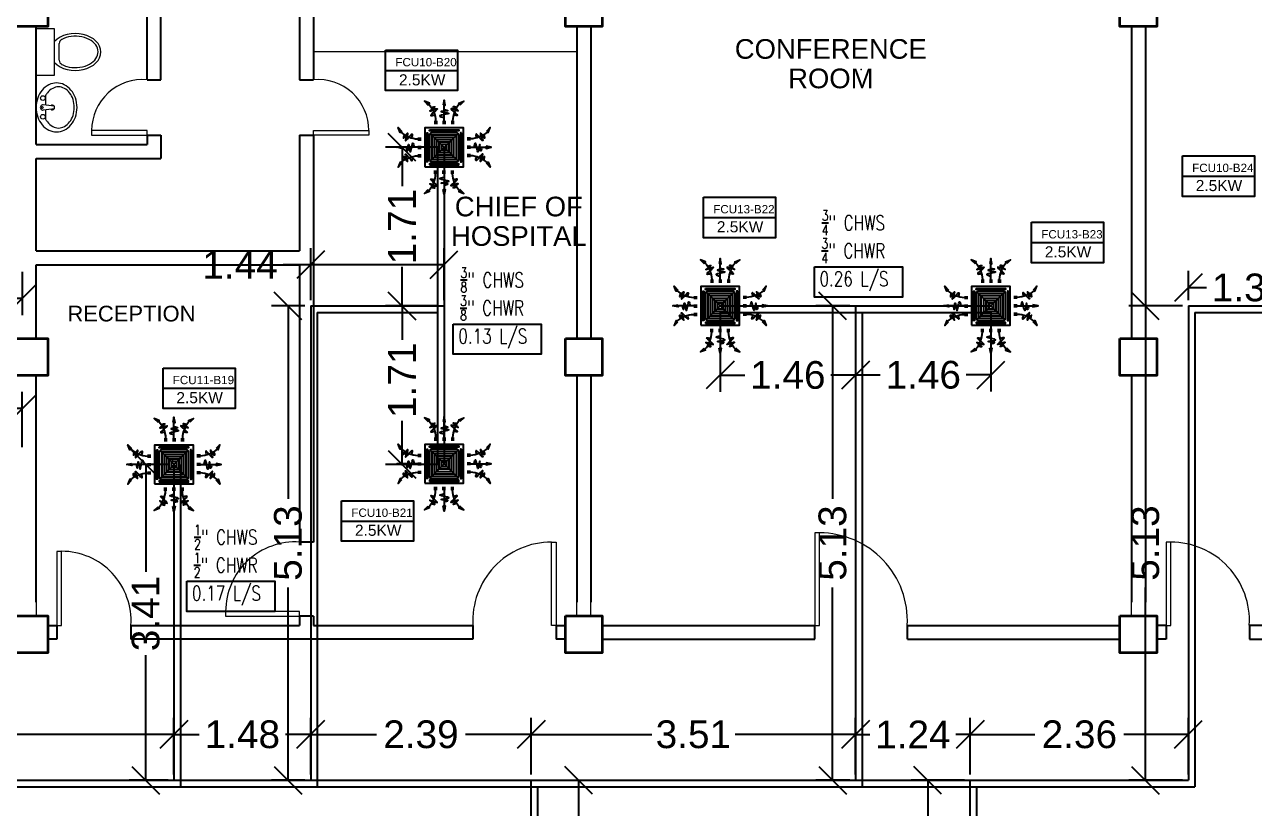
# Model space of a CAD drawing. Header units: millimetres. Extents: x 5 to 598, y 3 to 339.
# Drawn here: x 259.94 to 273.25, y 209.88 to 218.36 of the extents above; entities that cross this region are included whole.
import ezdxf

# ---------------------------------------------------------------- set-up
doc = ezdxf.new("R2010")
doc.units = ezdxf.units.MM
doc.header["$MEASUREMENT"] = 0
for name, color, linetype in [('AIR', 7, 'Continuous'), ('fcu line', 7, 'Continuous'), ('fcu return', 7, 'Continuous'), ('label', 7, 'Continuous'), ('Legends', 7, 'Continuous'), ('pipe label', 7, 'Continuous')]:
    doc.layers.add(name, color=color, linetype=linetype)
doc.styles.add('Arch-Dim', font='simplex.shx', dxfattribs={"width": 0.75})
doc.styles.get("Standard").update_dxf_attribs({"font": 'arial.ttf'})
doc.styles.add('SWISSLT175', font='swissl.ttf', dxfattribs={"height": 0.175})
doc.dimstyles.new('Copy of dimension', dxfattribs={"dimtxt": 0.3, "dimasz": 0.3, "dimexe": 0.18, "dimexo": 0.0625, "dimgap": 0.09, "dimtad": 0, "dimzin": 0, "dimdsep": 46, "dimtxsty": 'Standard', "dimblk": 'OBLIQUE', "dimcen": 0.09, "dimclrd": 256, "dimclre": 256, "dimclrt": 256, "dimadec": 0, "dimazin": 0, "dimtfac": 1, "dimtofl": 0, "dimtmove": 0, "dimatfit": 3, "dimldrblk": 'OBLIQUE', "dimfxl": 1, "dimtolj": 1, "dimtzin": 0, "dimarcsym": 0})

# ---------------------------------------------------------------- blocks, each defined once
blk = doc.blocks.new('FCU-13000P (CASSETTE SPLIT)')
at = {"layer": 'AIR', "ltscale": 3}
for p, q in [((0, 0.523), (0, 1)), ((-0.193, 0.558), (-0.193, 0.487)), ((-0.162, 0.558), (-0.162, 0.487)), ((-0.016, 0.558), (-0.016, 0.487)), ((0.016, 0.558), (0.016, 0.487)), ((0.162, 0.558), (0.162, 0.487)), ((0.193, 0.558), (0.193, 0.487)), ((-0.523, 0), (-1, 0)), ((-0.558, 0.193), (-0.487, 0.193)), ((-0.558, 0.162), (-0.487, 0.162)), ((-0.558, 0.016), (-0.487, 0.016)), ((0.558, 0.193), (0.487, 0.193)), ((0.558, 0.162), (0.487, 0.162)), ((0.558, 0.016), (0.487, 0.016)), ((0.523, 0), (1, 0)), ((-0.558, -0.016), (-0.487, -0.016)), ((-0.558, -0.162), (-0.487, -0.162)), ((-0.558, -0.193), (-0.487, -0.193)), ((0.558, -0.016), (0.487, -0.016)), ((0.558, -0.162), (0.487, -0.162)), ((0.558, -0.193), (0.487, -0.193)), ((-0.193, -0.558), (-0.193, -0.487)), ((-0.162, -0.558), (-0.162, -0.487)), ((-0.016, -0.558), (-0.016, -0.487)), ((0.016, -0.558), (0.016, -0.487)), ((0.162, -0.558), (0.162, -0.487)), ((0.193, -0.558), (0.193, -0.487)), ((0, -0.523), (0, -1))]:
    blk.add_line(p, q, dxfattribs=at)
at = {"layer": 'AIR'}
for p, q in [((0.295, -0.295), (-0.295, 0.295)), ((0.295, 0.295), (-0.295, -0.295))]:
    blk.add_line(p, q, dxfattribs=at)
at = {"layer": 'AIR', "ltscale": 3}
for points in [[(-0.335, 0.895), (-0.311, 0.932), (-0.416, 0.973)], [(-0.022, 0.89), (0.022, 0.89), (0, 1)], [(0.335, 0.895), (0.311, 0.932), (0.416, 0.973)], [(-0.895, 0.335), (-0.932, 0.311), (-0.973, 0.416)], [(0.895, 0.335), (0.932, 0.311), (0.973, 0.416)], [(-0.89, 0.022), (-0.89, -0.022), (-1, 0)], [(0.89, 0.022), (0.89, -0.022), (1, 0)], [(-0.895, -0.335), (-0.932, -0.311), (-0.973, -0.416)], [(0.895, -0.335), (0.932, -0.311), (0.973, -0.416)], [(-0.335, -0.895), (-0.311, -0.932), (-0.416, -0.973)], [(-0.022, -0.89), (0.022, -0.89), (0, -1)], [(0.335, -0.895), (0.311, -0.932), (0.416, -0.973)]]:
    blk.add_lwpolyline(points, close=True, dxfattribs=at)
at = {"layer": 'AIR'}
for points in [[(-0.323, 0.914, -0.171809), (-0.178, 0.558), (-0.178, 0.522)], [(0.323, 0.914, 0.171809), (0.178, 0.558), (0.178, 0.522)], [(-0.914, 0.323, 0.171809), (-0.558, 0.178), (-0.522, 0.178)], [(0.914, 0.323, -0.171809), (0.558, 0.178), (0.522, 0.178)], [(-0.914, -0.323, -0.171809), (-0.558, -0.178), (-0.522, -0.178)], [(0.914, -0.323, 0.171809), (0.558, -0.178), (0.522, -0.178)], [(-0.323, -0.914, 0.171809), (-0.178, -0.558), (-0.178, -0.522)], [(0.323, -0.914, -0.171809), (0.178, -0.558), (0.178, -0.522)]]:
    blk.add_lwpolyline(points, format="xyb", dxfattribs=at)
for points in [[(-0.41, -0.41), (0.41, -0.41), (0.41, 0.41), (-0.41, 0.41)], [(-0.373, 0.31), (-0.348, 0.31), (-0.348, -0.31), (-0.373, -0.31)], [(-0.31, 0.372), (0.31, 0.372), (0.31, 0.348), (-0.31, 0.348)], [(0.372, 0.31), (0.348, 0.31), (0.348, -0.31), (0.372, -0.31)], [(-0.26, -0.26), (0.26, -0.26), (0.26, 0.26), (-0.26, 0.26)], [(-0.21, -0.21), (0.21, -0.21), (0.21, 0.21), (-0.21, 0.21)], [(-0.16, -0.16), (0.16, -0.16), (0.16, 0.16), (-0.16, 0.16)], [(-0.11, -0.11), (0.11, -0.11), (0.11, 0.11), (-0.11, 0.11)], [(-0.06, -0.06), (0.06, -0.06), (0.06, 0.06), (-0.06, 0.06)], [(-0.31, -0.373), (0.31, -0.373), (0.31, -0.348), (-0.31, -0.348)]]:
    blk.add_lwpolyline(points, close=True, dxfattribs=at)
blk.add_lwpolyline([(-0.26, -0.31), (0.26, -0.31, 0.414214), (0.31, -0.26), (0.31, 0.26, 0.414214), (0.26, 0.31), (-0.26, 0.31, 0.414214), (-0.31, 0.26), (-0.31, -0.26, 0.414214)], format="xyb", close=True, dxfattribs=at)
at = {"layer": 'AIR', "ltscale": 3}
for points in [[(-0.268, 0.84), (-0.231, 0.852), (-0.134, 0.882), (-0.422, 0.704), (0.005, 0.903), (-0.358, 0.645), (-0.239, 0.678), (-0.199, 0.69)], [(0.268, 0.84), (0.231, 0.852), (0.134, 0.882), (0.422, 0.704), (-0.005, 0.903), (0.358, 0.645), (0.239, 0.678), (0.199, 0.69)], [(-0.84, 0.268), (-0.852, 0.231), (-0.882, 0.134), (-0.704, 0.422), (-0.903, -0.005), (-0.645, 0.358), (-0.678, 0.239), (-0.69, 0.199)], [(0.84, 0.268), (0.852, 0.231), (0.882, 0.134), (0.704, 0.422), (0.903, -0.005), (0.645, 0.358), (0.678, 0.239), (0.69, 0.199)], [(-0.84, -0.268), (-0.852, -0.231), (-0.882, -0.134), (-0.704, -0.422), (-0.903, 0.005), (-0.645, -0.358), (-0.678, -0.239), (-0.69, -0.199)], [(0.84, -0.268), (0.852, -0.231), (0.882, -0.134), (0.704, -0.422), (0.903, 0.005), (0.645, -0.358), (0.678, -0.239), (0.69, -0.199)], [(-0.268, -0.84), (-0.231, -0.852), (-0.134, -0.882), (-0.422, -0.704), (0.005, -0.903), (-0.358, -0.645), (-0.239, -0.678), (-0.199, -0.69)], [(0.268, -0.84), (0.231, -0.852), (0.134, -0.882), (0.422, -0.704), (-0.005, -0.903), (0.358, -0.645), (0.239, -0.678), (0.199, -0.69)]]:
    blk.add_open_spline(points, degree=3, knots=[0.0032834, 0.0032834, 0.0032834, 0.0032834, 0.0712567, 0.1924075, 0.3347111, 0.5062145, 0.5813292, 0.5813292, 0.5813292, 0.5813292], dxfattribs=at)
for points in [[(0, 0.8), (0.077, 0.776), (-0.058, 0.755), (0.098, 0.718), (-0.087, 0.663), (0, 0.631)], [(-0.8, 0), (-0.776, -0.077), (-0.755, 0.058), (-0.718, -0.098), (-0.663, 0.087), (-0.631, 0)], [(0.8, 0), (0.776, -0.077), (0.755, 0.058), (0.718, -0.098), (0.663, 0.087), (0.631, 0)], [(0, -0.8), (0.077, -0.776), (-0.058, -0.755), (0.098, -0.718), (-0.087, -0.663), (0, -0.631)]]:
    blk.add_spline(points, degree=3, dxfattribs=at)
for points in [[(-0.416, 0.973), (-0.335, 0.895), (-0.311, 0.932)], [(0, 1), (-0.022, 0.89), (0.022, 0.89)], [(0.416, 0.973), (0.335, 0.895), (0.311, 0.932)], [(-0.973, 0.416), (-0.895, 0.335), (-0.932, 0.311)], [(0.973, 0.416), (0.895, 0.335), (0.932, 0.311)], [(-1, 0), (-0.89, 0.022), (-0.89, -0.022)], [(1, 0), (0.89, 0.022), (0.89, -0.022)], [(-0.973, -0.416), (-0.895, -0.335), (-0.932, -0.311)], [(0.973, -0.416), (0.895, -0.335), (0.932, -0.311)], [(-0.416, -0.973), (-0.335, -0.895), (-0.311, -0.932)], [(0, -1), (-0.022, -0.89), (0.022, -0.89)], [(0.416, -0.973), (0.335, -0.895), (0.311, -0.932)]]:
    blk.add_solid(points, dxfattribs=at)
blk = doc.blocks.new('_Oblique')
at = {"color": 0, "linetype": 'ByBlock', "lineweight": -2}
blk.add_line((-0.5, -0.5), (0.5, 0.5), dxfattribs=at)
blk = doc.blocks.new('*D149')
at = {"layer": 'Defpoints', "color": 0, "transparency": 16777216}
for p in [(261.56, 210.68), (252.069, 210.185), (261.56, 210.185)]:
    blk.add_point(p, dxfattribs=at)
at = {"layer": 'Legends', "lineweight": -2, "transparency": 16777216}
for p, q in [((252.069, 210.248), (252.069, 210.86)), ((261.56, 210.248), (261.56, 210.86)), ((252.069, 210.68), (256.335, 210.68)), ((261.56, 210.68), (257.294, 210.68))]:
    blk.add_line(p, q, dxfattribs=at)
at = {"layer": 'Legends', "lineweight": -2, "transparency": 16777216, "xscale": 0.3, "yscale": 0.3, "zscale": 0.3, "rotation": 180}
blk.add_blockref('_Oblique', (252.069, 210.68), dxfattribs=at)
at = {"layer": 'Legends', "lineweight": -2, "transparency": 16777216, "xscale": 0.3, "yscale": 0.3, "zscale": 0.3}
blk.add_blockref('_Oblique', (261.56, 210.68), dxfattribs=at)
at = {"layer": 'Legends', "transparency": 16777216, "insert": (256.814, 210.68), "char_height": 0.3, "attachment_point": 5}
blk.add_mtext('\\A1;9.49', dxfattribs=at)
blk = doc.blocks.new('*D150')
at = {"layer": 'Defpoints', "color": 0, "transparency": 16777216}
for p in [(261.255, 213.6), (261.56, 213.6), (261.56, 210.185)]:
    blk.add_point(p, dxfattribs=at)
at = {"layer": 'Legends', "lineweight": -2, "transparency": 16777216}
for p, q in [((261.497, 213.6), (261.075, 213.6)), ((261.255, 213.6), (261.255, 212.439)), ((261.255, 210.185), (261.255, 211.537)), ((261.497, 210.185), (261.075, 210.185))]:
    blk.add_line(p, q, dxfattribs=at)
at = {"layer": 'Legends', "lineweight": -2, "transparency": 16777216, "xscale": 0.3, "yscale": 0.3, "zscale": 0.3}
for p, rotation in [((261.255, 213.6), 90), ((261.255, 210.185), 270)]:
    blk.add_blockref('_Oblique', p, dxfattribs=dict(at, rotation=rotation))
at = {"layer": 'Legends', "transparency": 16777216, "insert": (261.255, 211.988), "char_height": 0.3, "attachment_point": 5, "rotation": 90}
blk.add_mtext('\\A1;3.41', dxfattribs=at)
blk = doc.blocks.new('*D151')
at = {"layer": 'Defpoints', "color": 0, "transparency": 16777216}
for p in [(263.04, 210.68), (261.56, 210.185), (263.04, 210.185)]:
    blk.add_point(p, dxfattribs=at)
at = {"layer": 'Legends', "lineweight": -2, "transparency": 16777216}
for p, q in [((261.56, 210.248), (261.56, 210.86)), ((263.04, 210.248), (263.04, 210.86)), ((261.56, 210.68), (261.834, 210.68)), ((263.04, 210.68), (262.766, 210.68))]:
    blk.add_line(p, q, dxfattribs=at)
at = {"layer": 'Legends', "lineweight": -2, "transparency": 16777216, "xscale": 0.3, "yscale": 0.3, "zscale": 0.3, "rotation": 180}
blk.add_blockref('_Oblique', (261.56, 210.68), dxfattribs=at)
at = {"layer": 'Legends', "lineweight": -2, "transparency": 16777216, "xscale": 0.3, "yscale": 0.3, "zscale": 0.3}
blk.add_blockref('_Oblique', (263.04, 210.68), dxfattribs=at)
at = {"layer": 'Legends', "transparency": 16777216, "insert": (262.3, 210.68), "char_height": 0.3, "attachment_point": 5}
blk.add_mtext('\\A1;1.48', dxfattribs=at)
blk = doc.blocks.new('*D152')
at = {"layer": 'Defpoints', "color": 0, "transparency": 16777216}
for p in [(262.794, 215.314), (263.04, 215.314), (263.04, 210.185)]:
    blk.add_point(p, dxfattribs=at)
at = {"layer": 'Legends', "lineweight": -2, "transparency": 16777216}
for p, q in [((262.977, 215.314), (262.614, 215.314)), ((262.794, 215.314), (262.794, 213.229)), ((262.794, 210.185), (262.794, 212.27)), ((262.977, 210.185), (262.614, 210.185))]:
    blk.add_line(p, q, dxfattribs=at)
at = {"layer": 'Legends', "lineweight": -2, "transparency": 16777216, "xscale": 0.3, "yscale": 0.3, "zscale": 0.3}
for p, rotation in [((262.794, 215.314), 90), ((262.794, 210.185), 270)]:
    blk.add_blockref('_Oblique', p, dxfattribs=dict(at, rotation=rotation))
at = {"layer": 'Legends', "transparency": 16777216, "insert": (262.794, 212.75), "char_height": 0.3, "attachment_point": 5, "rotation": 90}
blk.add_mtext('\\A1;5.13', dxfattribs=at)
blk = doc.blocks.new('*D153')
at = {"layer": 'Defpoints', "color": 0, "transparency": 16777216}
for p in [(264.482, 215.76), (263.04, 215.314), (264.482, 215.314)]:
    blk.add_point(p, dxfattribs=at)
at = {"layer": 'Legends', "lineweight": -2, "transparency": 16777216}
for p, q in [((263.04, 215.377), (263.04, 215.94)), ((264.482, 215.377), (264.482, 215.94)), ((263.04, 215.76), (262.74, 215.76)), ((264.482, 215.76), (263.04, 215.76))]:
    blk.add_line(p, q, dxfattribs=at)
at = {"layer": 'Legends', "lineweight": -2, "transparency": 16777216, "xscale": 0.3, "yscale": 0.3, "zscale": 0.3, "rotation": 180}
blk.add_blockref('_Oblique', (263.04, 215.76), dxfattribs=at)
at = {"layer": 'Legends', "lineweight": -2, "transparency": 16777216, "xscale": 0.3, "yscale": 0.3, "zscale": 0.3}
blk.add_blockref('_Oblique', (264.482, 215.76), dxfattribs=at)
at = {"layer": 'Legends', "transparency": 16777216, "insert": (262.275, 215.76), "char_height": 0.3, "attachment_point": 5}
blk.add_mtext('\\A1;1.44', dxfattribs=at)
blk = doc.blocks.new('*D154')
at = {"layer": 'Defpoints', "color": 0, "transparency": 16777216}
for p in [(264.482, 217.029), (264.027, 215.314), (264.482, 215.314)]:
    blk.add_point(p, dxfattribs=at)
at = {"layer": 'Legends', "lineweight": -2, "transparency": 16777216}
for p, q in [((264.419, 217.029), (263.847, 217.029)), ((264.027, 217.029), (264.027, 216.608)), ((264.027, 215.314), (264.027, 215.735)), ((264.419, 215.314), (263.847, 215.314))]:
    blk.add_line(p, q, dxfattribs=at)
at = {"layer": 'Legends', "lineweight": -2, "transparency": 16777216, "xscale": 0.3, "yscale": 0.3, "zscale": 0.3}
for p, rotation in [((264.027, 217.029), 90), ((264.027, 215.314), 270)]:
    blk.add_blockref('_Oblique', p, dxfattribs=dict(at, rotation=rotation))
at = {"layer": 'Legends', "transparency": 16777216, "insert": (264.027, 216.172), "char_height": 0.3, "attachment_point": 5, "rotation": 90}
blk.add_mtext('\\A1;1.71', dxfattribs=at)
blk = doc.blocks.new('*D155')
at = {"layer": 'Defpoints', "color": 0, "transparency": 16777216}
for p in [(264.482, 215.314), (264.027, 213.6), (264.482, 213.6)]:
    blk.add_point(p, dxfattribs=at)
at = {"layer": 'Legends', "lineweight": -2, "transparency": 16777216}
for p, q in [((264.419, 215.314), (263.847, 215.314)), ((264.027, 215.314), (264.027, 214.946)), ((264.027, 213.6), (264.027, 214.073)), ((264.419, 213.6), (263.847, 213.6))]:
    blk.add_line(p, q, dxfattribs=at)
at = {"layer": 'Legends', "lineweight": -2, "transparency": 16777216, "xscale": 0.3, "yscale": 0.3, "zscale": 0.3}
for p, rotation in [((264.027, 215.314), 90), ((264.027, 213.6), 270)]:
    blk.add_blockref('_Oblique', p, dxfattribs=dict(at, rotation=rotation))
at = {"layer": 'Legends', "transparency": 16777216, "insert": (264.027, 214.51), "char_height": 0.3, "attachment_point": 5, "rotation": 90}
blk.add_mtext('\\A1;1.71', dxfattribs=at)
blk = doc.blocks.new('*D156')
at = {"layer": 'Defpoints', "color": 0, "transparency": 16777216}
for p in [(265.425, 210.68), (263.04, 210.185), (265.425, 210.185)]:
    blk.add_point(p, dxfattribs=at)
at = {"layer": 'Legends', "lineweight": -2, "transparency": 16777216}
for p, q in [((263.04, 210.248), (263.04, 210.86)), ((265.425, 210.248), (265.425, 210.86)), ((263.04, 210.68), (263.75, 210.68)), ((265.425, 210.68), (264.715, 210.68))]:
    blk.add_line(p, q, dxfattribs=at)
at = {"layer": 'Legends', "lineweight": -2, "transparency": 16777216, "xscale": 0.3, "yscale": 0.3, "zscale": 0.3, "rotation": 180}
blk.add_blockref('_Oblique', (263.04, 210.68), dxfattribs=at)
at = {"layer": 'Legends', "lineweight": -2, "transparency": 16777216, "xscale": 0.3, "yscale": 0.3, "zscale": 0.3}
blk.add_blockref('_Oblique', (265.425, 210.68), dxfattribs=at)
at = {"layer": 'Legends', "transparency": 16777216, "insert": (264.232, 210.68), "char_height": 0.3, "attachment_point": 5}
blk.add_mtext('\\A1;2.39', dxfattribs=at)
blk = doc.blocks.new('*D157')
at = {"layer": 'Defpoints', "color": 0, "transparency": 16777216}
for p in [(265.425, 210.185), (265.425, 205.671), (265.937, 205.671)]:
    blk.add_point(p, dxfattribs=at)
at = {"layer": 'Legends', "lineweight": -2, "transparency": 16777216}
for p, q in [((265.488, 210.185), (266.117, 210.185)), ((265.937, 210.185), (265.937, 208.27)), ((265.937, 205.671), (265.937, 207.356)), ((265.488, 205.671), (266.117, 205.671))]:
    blk.add_line(p, q, dxfattribs=at)
at = {"layer": 'Legends', "lineweight": -2, "transparency": 16777216, "xscale": 0.3, "yscale": 0.3, "zscale": 0.3}
for p, rotation in [((265.937, 210.185), 90), ((265.937, 205.671), 270)]:
    blk.add_blockref('_Oblique', p, dxfattribs=dict(at, rotation=rotation))
at = {"layer": 'Legends', "transparency": 16777216, "insert": (265.937, 207.813), "char_height": 0.3, "attachment_point": 5, "rotation": 90}
blk.add_mtext('\\A1;4.51', dxfattribs=at)
blk = doc.blocks.new('*D158')
at = {"layer": 'Defpoints', "color": 0, "transparency": 16777216}
for p in [(268.934, 210.68), (265.425, 210.185), (268.934, 210.185)]:
    blk.add_point(p, dxfattribs=at)
at = {"layer": 'Legends', "lineweight": -2, "transparency": 16777216}
for p, q in [((265.425, 210.248), (265.425, 210.86)), ((268.934, 210.248), (268.934, 210.86)), ((265.425, 210.68), (266.729, 210.68)), ((268.934, 210.68), (267.63, 210.68))]:
    blk.add_line(p, q, dxfattribs=at)
at = {"layer": 'Legends', "lineweight": -2, "transparency": 16777216, "xscale": 0.3, "yscale": 0.3, "zscale": 0.3, "rotation": 180}
blk.add_blockref('_Oblique', (265.425, 210.68), dxfattribs=at)
at = {"layer": 'Legends', "lineweight": -2, "transparency": 16777216, "xscale": 0.3, "yscale": 0.3, "zscale": 0.3}
blk.add_blockref('_Oblique', (268.934, 210.68), dxfattribs=at)
at = {"layer": 'Legends', "transparency": 16777216, "insert": (267.179, 210.68), "char_height": 0.3, "attachment_point": 5}
blk.add_mtext('\\A1;3.51', dxfattribs=at)
blk = doc.blocks.new('*D159')
at = {"layer": 'Defpoints', "color": 0, "transparency": 16777216}
for p in [(268.685, 215.314), (268.934, 215.314), (268.934, 210.185)]:
    blk.add_point(p, dxfattribs=at)
at = {"layer": 'Legends', "lineweight": -2, "transparency": 16777216}
for p, q in [((268.871, 215.314), (268.505, 215.314)), ((268.685, 215.314), (268.685, 213.229)), ((268.685, 210.185), (268.685, 212.27)), ((268.871, 210.185), (268.505, 210.185))]:
    blk.add_line(p, q, dxfattribs=at)
at = {"layer": 'Legends', "lineweight": -2, "transparency": 16777216, "xscale": 0.3, "yscale": 0.3, "zscale": 0.3}
for p, rotation in [((268.685, 215.314), 90), ((268.685, 210.185), 270)]:
    blk.add_blockref('_Oblique', p, dxfattribs=dict(at, rotation=rotation))
at = {"layer": 'Legends', "transparency": 16777216, "insert": (268.685, 212.75), "char_height": 0.3, "attachment_point": 5, "rotation": 90}
blk.add_mtext('\\A1;5.13', dxfattribs=at)
blk = doc.blocks.new('*D160')
at = {"layer": 'Defpoints', "color": 0, "transparency": 16777216}
for p in [(267.469, 215.314), (268.934, 215.314), (267.469, 214.566)]:
    blk.add_point(p, dxfattribs=at)
at = {"layer": 'Legends', "lineweight": -2, "transparency": 16777216}
for p, q in [((267.469, 215.252), (267.469, 214.386)), ((268.934, 215.252), (268.934, 214.386)), ((267.469, 214.566), (267.736, 214.566)), ((268.934, 214.566), (268.667, 214.566))]:
    blk.add_line(p, q, dxfattribs=at)
at = {"layer": 'Legends', "lineweight": -2, "transparency": 16777216, "xscale": 0.3, "yscale": 0.3, "zscale": 0.3, "rotation": 180}
blk.add_blockref('_Oblique', (267.469, 214.566), dxfattribs=at)
at = {"layer": 'Legends', "lineweight": -2, "transparency": 16777216, "xscale": 0.3, "yscale": 0.3, "zscale": 0.3}
blk.add_blockref('_Oblique', (268.934, 214.566), dxfattribs=at)
at = {"layer": 'Legends', "transparency": 16777216, "insert": (268.201, 214.566), "char_height": 0.3, "attachment_point": 5}
blk.add_mtext('\\A1;1.46', dxfattribs=at)
blk = doc.blocks.new('*D161')
at = {"layer": 'Defpoints', "color": 0, "transparency": 16777216}
for p in [(268.934, 215.314), (270.398, 215.314), (270.398, 214.568)]:
    blk.add_point(p, dxfattribs=at)
at = {"layer": 'Legends', "lineweight": -2, "transparency": 16777216}
for p, q in [((268.934, 215.252), (268.934, 214.388)), ((270.398, 215.252), (270.398, 214.388)), ((268.934, 214.568), (269.201, 214.568)), ((270.398, 214.568), (270.131, 214.568))]:
    blk.add_line(p, q, dxfattribs=at)
at = {"layer": 'Legends', "lineweight": -2, "transparency": 16777216, "xscale": 0.3, "yscale": 0.3, "zscale": 0.3, "rotation": 180}
blk.add_blockref('_Oblique', (268.934, 214.568), dxfattribs=at)
at = {"layer": 'Legends', "lineweight": -2, "transparency": 16777216, "xscale": 0.3, "yscale": 0.3, "zscale": 0.3}
blk.add_blockref('_Oblique', (270.398, 214.568), dxfattribs=at)
at = {"layer": 'Legends', "transparency": 16777216, "insert": (269.666, 214.568), "char_height": 0.3, "attachment_point": 5}
blk.add_mtext('\\A1;1.46', dxfattribs=at)
blk = doc.blocks.new('*D162')
at = {"layer": 'Defpoints', "color": 0, "transparency": 16777216}
for p in [(270.175, 210.68), (268.934, 210.185), (270.175, 210.185)]:
    blk.add_point(p, dxfattribs=at)
at = {"layer": 'Legends', "lineweight": -2, "transparency": 16777216}
for p, q in [((268.934, 210.248), (268.934, 210.86)), ((270.175, 210.248), (270.175, 210.86)), ((268.934, 210.68), (269.089, 210.68)), ((270.175, 210.68), (270.019, 210.68))]:
    blk.add_line(p, q, dxfattribs=at)
at = {"layer": 'Legends', "lineweight": -2, "transparency": 16777216, "xscale": 0.3, "yscale": 0.3, "zscale": 0.3, "rotation": 180}
blk.add_blockref('_Oblique', (268.934, 210.68), dxfattribs=at)
at = {"layer": 'Legends', "lineweight": -2, "transparency": 16777216, "xscale": 0.3, "yscale": 0.3, "zscale": 0.3}
blk.add_blockref('_Oblique', (270.175, 210.68), dxfattribs=at)
at = {"layer": 'Legends', "transparency": 16777216, "insert": (269.554, 210.68), "char_height": 0.3, "attachment_point": 5}
blk.add_mtext('\\A1;1.24', dxfattribs=at)
blk = doc.blocks.new('*D163')
at = {"layer": 'Defpoints', "color": 0, "transparency": 16777216}
for p in [(272.535, 210.68), (270.175, 210.185), (272.535, 210.185)]:
    blk.add_point(p, dxfattribs=at)
at = {"layer": 'Legends', "lineweight": -2, "transparency": 16777216}
for p, q in [((270.175, 210.248), (270.175, 210.86)), ((272.535, 210.248), (272.535, 210.86)), ((270.175, 210.68), (270.873, 210.68)), ((272.535, 210.68), (271.837, 210.68))]:
    blk.add_line(p, q, dxfattribs=at)
at = {"layer": 'Legends', "lineweight": -2, "transparency": 16777216, "xscale": 0.3, "yscale": 0.3, "zscale": 0.3, "rotation": 180}
blk.add_blockref('_Oblique', (270.175, 210.68), dxfattribs=at)
at = {"layer": 'Legends', "lineweight": -2, "transparency": 16777216, "xscale": 0.3, "yscale": 0.3, "zscale": 0.3}
blk.add_blockref('_Oblique', (272.535, 210.68), dxfattribs=at)
at = {"layer": 'Legends', "transparency": 16777216, "insert": (271.355, 210.68), "char_height": 0.3, "attachment_point": 5}
blk.add_mtext('\\A1;2.36', dxfattribs=at)
blk = doc.blocks.new('*D164')
at = {"layer": 'Defpoints', "color": 0, "transparency": 16777216}
for p in [(272.069, 215.314), (272.535, 215.314), (272.535, 210.185)]:
    blk.add_point(p, dxfattribs=at)
at = {"layer": 'Legends', "lineweight": -2, "transparency": 16777216}
for p, q in [((272.472, 215.314), (271.889, 215.314)), ((272.069, 215.314), (272.069, 213.229)), ((272.069, 210.185), (272.069, 212.27)), ((272.472, 210.185), (271.889, 210.185))]:
    blk.add_line(p, q, dxfattribs=at)
at = {"layer": 'Legends', "lineweight": -2, "transparency": 16777216, "xscale": 0.3, "yscale": 0.3, "zscale": 0.3}
for p, rotation in [((272.069, 215.314), 90), ((272.069, 210.185), 270)]:
    blk.add_blockref('_Oblique', p, dxfattribs=dict(at, rotation=rotation))
at = {"layer": 'Legends', "transparency": 16777216, "insert": (272.069, 212.75), "char_height": 0.3, "attachment_point": 5, "rotation": 90}
blk.add_mtext('\\A1;5.13', dxfattribs=at)
blk = doc.blocks.new('*D165')
at = {"layer": 'Defpoints', "color": 0, "transparency": 16777216}
for p in [(273.857, 215.512), (272.535, 215.314), (273.857, 215.314)]:
    blk.add_point(p, dxfattribs=at)
at = {"layer": 'Legends', "lineweight": -2, "transparency": 16777216}
for p, q in [((272.535, 215.377), (272.535, 215.692)), ((273.857, 215.377), (273.857, 215.692)), ((272.535, 215.512), (272.732, 215.512)), ((273.857, 215.512), (273.66, 215.512))]:
    blk.add_line(p, q, dxfattribs=at)
at = {"layer": 'Legends', "lineweight": -2, "transparency": 16777216, "xscale": 0.3, "yscale": 0.3, "zscale": 0.3, "rotation": 180}
blk.add_blockref('_Oblique', (272.535, 215.512), dxfattribs=at)
at = {"layer": 'Legends', "lineweight": -2, "transparency": 16777216, "xscale": 0.3, "yscale": 0.3, "zscale": 0.3}
blk.add_blockref('_Oblique', (273.857, 215.512), dxfattribs=at)
at = {"layer": 'Legends', "transparency": 16777216, "insert": (273.196, 215.512), "char_height": 0.3, "attachment_point": 5}
blk.add_mtext('\\A1;1.32', dxfattribs=at)
blk = doc.blocks.new('*D173')
at = {"layer": 'Defpoints', "color": 0, "transparency": 16777216}
for p in [(252.069, 215.743), (259.919, 215.743), (259.919, 215.395)]:
    blk.add_point(p, dxfattribs=at)
at = {"layer": 'Legends', "lineweight": -2, "transparency": 16777216}
for p, q in [((252.069, 215.681), (252.069, 215.215)), ((259.919, 215.681), (259.919, 215.215)), ((252.069, 215.395), (255.543, 215.395)), ((259.919, 215.395), (256.502, 215.395))]:
    blk.add_line(p, q, dxfattribs=at)
at = {"layer": 'Legends', "lineweight": -2, "transparency": 16777216, "xscale": 0.3, "yscale": 0.3, "zscale": 0.3, "rotation": 180}
blk.add_blockref('_Oblique', (252.069, 215.395), dxfattribs=at)
at = {"layer": 'Legends', "lineweight": -2, "transparency": 16777216, "xscale": 0.3, "yscale": 0.3, "zscale": 0.3}
blk.add_blockref('_Oblique', (259.919, 215.395), dxfattribs=at)
at = {"layer": 'Legends', "transparency": 16777216, "insert": (256.022, 215.395), "char_height": 0.3, "attachment_point": 5}
blk.add_mtext('\\A1;7.85', dxfattribs=at)
blk = doc.blocks.new('*D176')
at = {"layer": 'Defpoints', "color": 0, "transparency": 16777216}
for p in [(270.175, 210.185), (269.715, 205.671), (270.175, 205.671)]:
    blk.add_point(p, dxfattribs=at)
at = {"layer": 'Legends', "lineweight": -2, "transparency": 16777216}
for p, q in [((270.113, 210.185), (269.535, 210.185)), ((269.715, 210.185), (269.715, 208.371)), ((269.715, 205.671), (269.715, 207.457)), ((270.113, 205.671), (269.535, 205.671))]:
    blk.add_line(p, q, dxfattribs=at)
at = {"layer": 'Legends', "lineweight": -2, "transparency": 16777216, "xscale": 0.3, "yscale": 0.3, "zscale": 0.3}
for p, rotation in [((269.715, 210.185), 90), ((269.715, 205.671), 270)]:
    blk.add_blockref('_Oblique', p, dxfattribs=dict(at, rotation=rotation))
at = {"layer": 'Legends', "transparency": 16777216, "insert": (269.715, 207.914), "char_height": 0.3, "attachment_point": 5, "rotation": 90}
blk.add_mtext('\\A1;4.51', dxfattribs=at)
blk = doc.blocks.new('*D271')
at = {"layer": 'Defpoints', "color": 0, "transparency": 16777216}
for p in [(259.919, 214.204), (252.069, 213.725), (259.919, 213.725)]:
    blk.add_point(p, dxfattribs=at)
at = {"layer": 'fcu line', "lineweight": -2, "transparency": 16777216}
for p, q in [((252.069, 213.788), (252.069, 214.384)), ((259.919, 213.788), (259.919, 214.384)), ((252.069, 214.204), (255.515, 214.204)), ((259.919, 214.204), (256.474, 214.204))]:
    blk.add_line(p, q, dxfattribs=at)
at = {"layer": 'fcu line', "lineweight": -2, "transparency": 16777216, "xscale": 0.3, "yscale": 0.3, "zscale": 0.3, "rotation": 180}
blk.add_blockref('_Oblique', (252.069, 214.204), dxfattribs=at)
at = {"layer": 'fcu line', "lineweight": -2, "transparency": 16777216, "xscale": 0.3, "yscale": 0.3, "zscale": 0.3}
blk.add_blockref('_Oblique', (259.919, 214.204), dxfattribs=at)
at = {"layer": 'fcu line', "transparency": 16777216, "insert": (255.994, 214.204), "char_height": 0.3, "attachment_point": 5}
blk.add_mtext('\\A1;7.85', dxfattribs=at)

msp = doc.modelspace()

# ---------------------------------------------------------------- linework, layer by layer
at = {"color": 8, "lineweight": 25}
for p, q in [((262.919, 218.61), (262.919, 217.76)), ((263.069, 218.61), (263.069, 217.76)), ((260.069, 217.06), (260.069, 218.337)), ((265.919, 218.337), (265.919, 214.962)), ((266.069, 218.337), (266.069, 214.962)), ((271.919, 218.337), (271.919, 214.962)), ((272.069, 218.337), (272.069, 214.962)), ((262.919, 217.76), (263.069, 217.76)), ((262.919, 217.16), (262.919, 215.91)), ((262.919, 217.16), (263.069, 217.16)), ((263.069, 217.16), (263.069, 212.76)), ((260.069, 215.91), (260.069, 216.91)), ((260.069, 215.91), (262.919, 215.91)), ((260.069, 214.962), (260.069, 215.76)), ((260.069, 215.76), (262.919, 215.76)), ((262.919, 215.76), (262.919, 212.76)), ((260.069, 212.11), (260.069, 214.562)), ((265.919, 214.562), (265.919, 212.11)), ((266.069, 214.562), (266.069, 212.11)), ((271.919, 214.562), (271.919, 212.11)), ((272.069, 214.562), (272.069, 212.11)), ((263.069, 212.76), (262.919, 212.76)), ((262.919, 211.96), (262.919, 211.86)), ((263.069, 211.96), (262.919, 211.96)), ((263.069, 211.96), (263.069, 211.86)), ((260.194, 211.86), (260.294, 211.86)), ((260.294, 211.86), (260.294, 211.71)), ((261.094, 211.86), (262.919, 211.86)), ((261.094, 211.86), (261.094, 211.71)), ((263.069, 211.86), (264.794, 211.86)), ((264.794, 211.86), (264.794, 211.71)), ((265.694, 211.86), (265.794, 211.86)), ((265.694, 211.86), (265.694, 211.71)), ((266.194, 211.86), (268.494, 211.86)), ((268.494, 211.71), (268.494, 211.86)), ((269.494, 211.86), (271.794, 211.86)), ((269.494, 211.71), (269.494, 211.86)), ((272.294, 211.86), (272.194, 211.86)), ((272.194, 211.86), (272.194, 211.86)), ((272.294, 211.86), (272.294, 211.71)), ((275.519, 211.86), (273.194, 211.86)), ((273.194, 211.86), (273.194, 211.71)), ((260.294, 211.71), (260.194, 211.71)), ((264.794, 211.71), (261.094, 211.71)), ((265.794, 211.71), (265.694, 211.71)), ((266.194, 211.71), (268.494, 211.71)), ((269.494, 211.71), (271.794, 211.71)), ((272.294, 211.71), (272.194, 211.71)), ((272.194, 211.71), (272.194, 211.71)), ((273.194, 211.71), (275.519, 211.71))]:
    msp.add_line(p, q, dxfattribs=at)
at = {"color": 8, "lineweight": 25, "ltscale": 0.4}
for p, q in [((261.269, 217.76), (261.269, 218.46)), ((261.419, 217.76), (261.419, 218.46)), ((261.269, 217.76), (261.419, 217.76)), ((261.269, 217.16), (261.419, 217.16)), ((261.269, 217.16), (261.269, 217.06)), ((261.419, 217.16), (261.419, 216.91)), ((260.069, 217.06), (261.269, 217.06)), ((260.069, 217.06), (261.269, 217.06)), ((260.069, 216.91), (261.419, 216.91))]:
    msp.add_line(p, q, dxfattribs=at)
at = {"color": 8, "lineweight": 9}
for p, q in [((260.269, 218.31), (260.069, 218.31)), ((260.069, 218.31), (260.069, 217.81)), ((260.269, 217.81), (260.269, 218.31)), ((260.319, 217.97), (260.319, 218.151)), ((260.069, 217.81), (260.269, 217.81)), ((260.267, 217.475), (260.145, 217.488)), ((260.267, 217.446), (260.145, 217.432)), ((260.069, 212.11), (260.069, 211.962)), ((265.919, 211.962), (265.919, 212.11)), ((266.069, 211.962), (266.069, 212.11)), ((271.919, 211.962), (271.919, 212.11)), ((272.069, 211.962), (272.069, 212.11)), ((260.194, 211.86), (260.194, 211.86)), ((266.194, 211.86), (266.194, 211.86)), ((260.194, 211.71), (260.194, 211.71)), ((266.194, 211.71), (266.194, 211.71))]:
    msp.add_line(p, q, dxfattribs=at)
at = {"color": 8, "lineweight": 9, "ltscale": 0.4}
msp.add_line((265.919, 218.06), (263.069, 218.06), dxfattribs=at)
at = {"color": 8, "lineweight": 35}
for points in [[(259.794, 218.737), (260.194, 218.737), (260.194, 218.337), (259.794, 218.337)], [(265.794, 218.737), (266.194, 218.737), (266.194, 218.337), (265.794, 218.337)], [(271.794, 218.737), (272.194, 218.737), (272.194, 218.337), (271.794, 218.337)], [(259.794, 214.962), (260.194, 214.962), (260.194, 214.562), (259.794, 214.562)], [(265.794, 214.962), (266.194, 214.962), (266.194, 214.562), (265.794, 214.562)], [(271.794, 214.962), (272.194, 214.962), (272.194, 214.562), (271.794, 214.562)], [(259.794, 211.962), (260.194, 211.962), (260.194, 211.562), (259.794, 211.562)], [(265.794, 211.962), (266.194, 211.962), (266.194, 211.562), (265.794, 211.562)], [(271.794, 211.962), (272.194, 211.962), (272.194, 211.562), (271.794, 211.562)]]:
    msp.add_lwpolyline(points, close=True, dxfattribs=at)
at = {"color": 8, "lineweight": 9}
msp.add_lwpolyline([(260.29, 217.195, 0.11576), (260.373, 217.215, 0.104047), (260.446, 217.273, 0.090875), (260.494, 217.357, 0.083344), (260.511, 217.46, 0.083344), (260.494, 217.564, 0.090875), (260.446, 217.648, 0.104047), (260.373, 217.706, 0.11576), (260.29, 217.725, 0.11576), (260.208, 217.706, 0.104047), (260.134, 217.648, 0.090875), (260.086, 217.564, 0.083344), (260.069, 217.46, 0.083344), (260.086, 217.357, 0.090875), (260.134, 217.273, 0.104047), (260.208, 217.215, 0.11576)], format="xyb", close=True, dxfattribs=at)
for points in [[(260.311, 217.238, 0.124838), (260.374, 217.254, 0.105788), (260.431, 217.303, 0.086697), (260.468, 217.373, 0.076776), (260.481, 217.46, 0.076776), (260.468, 217.548, 0.086697), (260.431, 217.618, 0.105788), (260.374, 217.667, 0.124838), (260.311, 217.683, 0.124838), (260.248, 217.667, 0.105788), (260.191, 217.618, 0.040067), (260.171, 217.587), (260.171, 217.485, 0.040067)], [(260.171, 217.436), (260.171, 217.334, 0.040067), (260.191, 217.303, 0.105788), (260.248, 217.254, 0.124838), (260.311, 217.238, 0.124838)]]:
    msp.add_lwpolyline(points, format="xyb", dxfattribs=at)
at = {"color": 8, "lineweight": 13, "ltscale": 0.03}
for points in [[(261.269, 217.16), (261.269, 217.21), (260.669, 217.21), (260.669, 217.16)], [(263.069, 217.16), (263.069, 217.21), (263.669, 217.21), (263.669, 217.16)], [(265.694, 211.86), (265.644, 211.86), (265.644, 212.76), (265.694, 212.76)], [(272.294, 211.86), (272.344, 211.86), (272.344, 212.76), (272.294, 212.76)], [(260.294, 211.86), (260.344, 211.86), (260.344, 212.66), (260.294, 212.66)], [(262.919, 211.96), (262.919, 212.01), (262.119, 212.01), (262.119, 211.96)]]:
    msp.add_lwpolyline(points, close=True, dxfattribs=at)
at = {"color": 8, "lineweight": 13}
msp.add_lwpolyline([(268.494, 211.86), (268.544, 211.86), (268.544, 212.86), (268.494, 212.86)], close=True, dxfattribs=at)
at = {"color": 8, "lineweight": 9}
for centre, radius in [((260.142, 217.562), 0.0255), ((260.136, 217.46), 0.0095), ((260.142, 217.359), 0.0255)]:
    msp.add_circle(centre, radius, dxfattribs=at)
for centre, radius, start, end in [((260.369, 218.151), 0.05, 118.0084, 180), ((260.369, 217.97), 0.05, 180, 241.8499), ((260.142, 217.46), 0.028, 83.7545, 276.2455), ((260.244, 217.46), 0.025, 36.3068, 131.2022), ((260.244, 217.46), 0.025, 228.7978, 323.6932), ((260.173, 217.46), 0.0948, 351.2026, 8.7974), ((260.244, 217.46), 0.025, 341.3793, 18.6207)]:
    msp.add_arc(centre, radius, start, end, dxfattribs=at)
at = {"color": 8, "lineweight": 13, "ltscale": 0.03}
for centre, radius, start, end in [((261.221, 217.21), 0.552, 85.0209, 180), ((263.117, 217.21), 0.552, 0, 94.9791), ((262.871, 212.01), 0.752, 86.3048, 180), ((265.644, 211.909), 0.851, 90, 183.2732), ((272.344, 211.909), 0.851, 356.7268, 90), ((260.344, 211.909), 0.752, 356.3048, 90)]:
    msp.add_arc(centre, radius, start, end, dxfattribs=at)
at = {"color": 8, "lineweight": 13}
msp.add_arc((268.544, 211.909), 0.951, 357.0624, 90, dxfattribs=at)
at = {"color": 8, "lineweight": 9}
msp.add_ellipse((260.494, 218.06), major_axis=(-0.275, 0), ratio=0.727273, start_param=0.612555, end_param=5.670631, dxfattribs=at)
msp.add_open_spline([(260.345, 217.926), (260.362, 217.917), (260.38, 217.909), (260.471, 217.882), (260.558, 217.888), (260.69, 217.945), (260.731, 217.995), (260.745, 218.094), (260.719, 218.146), (260.608, 218.22), (260.524, 218.238), (260.41, 218.222), (260.375, 218.211), (260.346, 218.195)], degree=3, knots=[0.937253, 0.937253, 0.937253, 0.937253, 1.185372, 1.185372, 2.113864, 2.113864, 3.042356, 3.042356, 3.970847, 3.970847, 4.899339, 4.899339, 5.346062, 5.346062, 5.346062, 5.346062], dxfattribs=at)
at = {"color": 8, "lineweight": 9, "ltscale": 0.3}
for p in [(268.994, 217.871), (261.544, 213.645), (264.494, 213.124)]:
    msp.add_point(p, dxfattribs=at)
at = {"layer": 'fcu line', "linetype": 'Continuous'}
for p, q in [((264.482, 217.029), (264.482, 213.6)), ((263.04, 215.314), (263.04, 210.185)), ((263.04, 215.314), (264.482, 215.314)), ((267.469, 215.314), (270.398, 215.314)), ((268.934, 215.314), (268.934, 210.185)), ((272.535, 215.314), (272.535, 210.185)), ((272.535, 215.314), (273.857, 215.314)), ((261.56, 213.6), (261.56, 210.185)), ((249.204, 210.185), (272.535, 210.185)), ((265.425, 205.671), (265.425, 210.185)), ((270.175, 205.671), (270.175, 210.185))]:
    msp.add_line(p, q, dxfattribs=at)
at = {"layer": 'fcu return', "linetype": 'Continuous'}
for p, q in [((264.412, 217.029), (264.412, 213.6)), ((263.11, 215.244), (263.11, 210.115)), ((263.11, 215.244), (264.412, 215.244)), ((267.469, 215.244), (270.398, 215.244)), ((269.004, 215.244), (269.004, 210.115)), ((272.605, 215.244), (272.605, 210.115)), ((272.605, 215.244), (273.787, 215.244)), ((261.63, 213.6), (261.63, 210.115)), ((249.204, 210.115), (272.605, 210.115)), ((265.495, 205.671), (265.495, 210.115)), ((270.245, 205.671), (270.245, 210.115))]:
    msp.add_line(p, q, dxfattribs=at)
at = {"layer": 'Legends', "linetype": 'Continuous', "lineweight": 25}
for p, q in [((263.85, 217.86), (264.629, 217.86)), ((272.47, 216.717), (273.249, 216.717)), ((267.289, 216.27), (268.068, 216.27)), ((270.838, 215.999), (271.616, 215.999)), ((261.442, 214.423), (262.221, 214.423)), ((263.374, 212.988), (264.153, 212.988))]:
    msp.add_line(p, q, dxfattribs=at)
at = {"layer": 'Legends'}
for points in [[(263.85, 218.078), (264.629, 218.078), (264.629, 217.642), (263.85, 217.642)], [(272.47, 216.936), (273.249, 216.936), (273.249, 216.499), (272.47, 216.499)], [(267.289, 216.489), (268.068, 216.489), (268.068, 216.052), (267.289, 216.052)], [(270.838, 216.218), (271.616, 216.218), (271.616, 215.781), (270.838, 215.781)], [(261.442, 214.641), (262.221, 214.641), (262.221, 214.204), (261.442, 214.204)], [(263.374, 213.207), (264.153, 213.207), (264.153, 212.77), (263.374, 212.77)]]:
    msp.add_lwpolyline(points, close=True, dxfattribs=at)
at = {"layer": 'pipe label', "color": 2, "linetype": 'Continuous', "lineweight": 25}
for points in [[(268.489, 215.737), (269.44, 215.737), (269.44, 215.409), (268.489, 215.409)], [(264.582, 215.118), (265.533, 215.118), (265.533, 214.791), (264.582, 214.791)], [(261.7, 212.337), (262.651, 212.337), (262.651, 212.01), (261.7, 212.01)]]:
    msp.add_lwpolyline(points, close=True, dxfattribs=at)

# ---------------------------------------------------------------- block references
at = {"layer": 'AIR', "xscale": 0.5113536813550488, "yscale": 0.5113536813550488, "zscale": 0.5113536813550488}
for p in [(264.482, 217.029), (267.469, 215.314), (270.398, 215.314), (261.56, 213.6), (264.482, 213.607)]:
    msp.add_blockref('FCU-13000P (CASSETTE SPLIT)', p, dxfattribs=at)

# ---------------------------------------------------------------- texts
at = {"layer": 'label', "color": 8, "lineweight": 9, "ltscale": 0.4, "attachment_point": 5, "line_spacing_factor": 0.9, "style": 'SWISSLT175'}
for s, insert, char_height in [('CONFERENCE ^JROOM', (268.666, 217.932), 0.2125), ('CHIEF OF\\PHOSPITAL', (265.291, 216.228), 0.2125), ('RECEPTION', (261.1, 215.23), 0.17)]:
    msp.add_mtext(s, dxfattribs=dict(at, insert=insert, char_height=char_height))
at = {"layer": 'Legends', "linetype": 'Continuous', "lineweight": 25, "attachment_point": 1}
for s, width, insert, char_height in [('FCU10-B20', 0.44811, (263.955, 217.995), 0.09), ('2.5KW', 0.23674, (263.994, 217.819), 0.12), ('FCU10-B24', 0.44811, (272.575, 216.852), 0.09), ('2.5KW', 0.23674, (272.614, 216.676), 0.12), ('FCU13-B22', 0.44811, (267.394, 216.405), 0.09), ('2.5KW', 0.23674, (267.433, 216.23), 0.12), ('FCU13-B23', 0.44811, (270.943, 216.134), 0.09), ('2.5KW', 0.23674, (270.981, 215.959), 0.12), ('FCU11-B19', 0.44811, (261.547, 214.558), 0.09), ('2.5KW', 0.23674, (261.586, 214.382), 0.12), ('FCU10-B21', 0.44811, (263.479, 213.123), 0.09), ('2.5KW', 0.23674, (263.518, 212.948), 0.12)]:
    msp.add_mtext_dynamic_manual_height_columns(s, width=width, gutter_width=1.011, heights=[0], dxfattribs=dict(at, insert=insert, char_height=char_height))
at = {"layer": 'pipe label', "color": 3, "linetype": 'Continuous', "lineweight": 25, "char_height": 0.16, "attachment_point": 1, "style": 'Arch-Dim'}
for s, insert in [('\\A1;{\\H0.7x;\\S3/4;}" CHWS', (268.568, 216.348)), ('\\A1;{\\H0.7x;\\S3/8;}" CHWS', (264.661, 215.729)), ('\\A1;{\\H0.7x;\\S1/2;}" CHWS', (261.779, 212.948))]:
    msp.add_mtext_dynamic_manual_height_columns(s, width=1.17294, gutter_width=1.011, heights=[0], dxfattribs=dict(at, insert=insert))
at = {"layer": 'pipe label', "color": 240, "linetype": 'Continuous', "lineweight": 25, "char_height": 0.16, "attachment_point": 1, "style": 'Arch-Dim'}
for s, insert in [('\\A1;{\\H0.7x;\\S3/4;}" CHWR', (268.565, 216.045)), ('\\A1;{\\H0.7x;\\S3/8;}" CHWR', (264.658, 215.426)), ('\\A1;{\\H0.7x;\\S1/2;}" CHWR', (261.776, 212.645))]:
    msp.add_mtext_dynamic_manual_height_columns(s, width=0.88035, gutter_width=1.011, heights=[0], dxfattribs=dict(at, insert=insert))
at = {"layer": 'pipe label', "color": 2, "linetype": 'Continuous', "lineweight": 25, "char_height": 0.16, "attachment_point": 1, "style": 'Arch-Dim'}
for s, insert in [('0.26 L/S', (268.544, 215.686)), ('0.13 L/S', (264.637, 215.068)), ('0.17 L/S', (261.755, 212.287))]:
    msp.add_mtext_dynamic_manual_height_columns(s, width=0.89967, gutter_width=1.011, heights=[0], dxfattribs=dict(at, insert=insert))

# ---------------------------------------------------------------- dimensions: what is measured, and where the dimension line sits
at = {"layer": 'fcu line'}
dim = msp.add_linear_dim(base=(259.919, 214.204), p1=(252.069, 213.725), p2=(259.919, 213.725), dimstyle='Copy of dimension', dxfattribs=at)
dim.commit()
dim.dimension.update_dxf_attribs({"geometry": '*D271', "text_midpoint": (255.994, 214.204)})
at = {"layer": 'Legends'}
for base, p1, p2, picture, middle in [((264.0275, 215.3144), (264.4817, 217.029), (264.4817, 215.3144), '*D154', (264.0275, 216.1717)), ((262.794, 215.314), (263.04, 210.185), (263.04, 215.314), '*D152', (262.794, 212.75)), ((268.685, 215.314), (268.934, 210.185), (268.934, 215.314), '*D159', (268.685, 212.75)), ((272.069, 215.314), (272.535, 210.185), (272.535, 215.314), '*D164', (272.069, 212.75))]:
    dim = msp.add_linear_dim(base=base, p1=p1, p2=p2, angle=90, dimstyle='Copy of dimension', dxfattribs=at)
    dim.commit()
    dim.dimension.update_dxf_attribs({"geometry": picture, "text_midpoint": middle})
for base, p1, p2, picture, middle in [((264.482, 215.76), (263.04, 215.314), (264.482, 215.314), '*D153', (262.275, 215.76)), ((259.919, 215.395), (252.069, 215.743), (259.919, 215.743), '*D173', (256.022, 215.395))]:
    dim = msp.add_linear_dim(base=base, p1=p1, p2=p2, dimstyle='Copy of dimension', dxfattribs=at)
    dim.commit()
    dim.dimension.update_dxf_attribs({"geometry": picture, "text_midpoint": middle, "dimtype": 160})
for base, p1, p2, picture, middle in [((273.857, 215.512), (272.535, 215.314), (273.857, 215.314), '*D165', (273.196, 215.512)), ((267.4691, 214.5657), (268.9336, 215.3144), (267.4691, 215.3144), '*D160', (268.2013, 214.5657)), ((270.398, 214.568), (268.934, 215.314), (270.398, 215.314), '*D161', (269.666, 214.568)), ((261.56, 210.68), (252.069, 210.185), (261.56, 210.185), '*D149', (256.814, 210.68)), ((263.04, 210.68), (261.56, 210.185), (263.04, 210.185), '*D151', (262.3, 210.68)), ((265.4253, 210.6801), (263.0396, 210.1852), (265.4253, 210.1852), '*D156', (264.2324, 210.6801)), ((268.934, 210.68), (265.425, 210.185), (268.934, 210.185), '*D158', (267.179, 210.68)), ((270.175, 210.68), (268.934, 210.185), (270.175, 210.185), '*D162', (269.554, 210.68)), ((272.535, 210.68), (270.175, 210.185), (272.535, 210.185), '*D163', (271.355, 210.68))]:
    dim = msp.add_linear_dim(base=base, p1=p1, p2=p2, dimstyle='Copy of dimension', dxfattribs=at)
    dim.commit()
    dim.dimension.update_dxf_attribs({"geometry": picture, "text_midpoint": middle})
for base, p1, p2, picture, middle in [((264.027, 213.6), (264.482, 215.314), (264.482, 213.6), '*D155', (264.027, 214.51)), ((261.2548, 213.5998), (261.5598, 210.1852), (261.5598, 213.5998), '*D150', (261.2548, 211.9879)), ((265.937, 205.671), (265.425, 210.185), (265.425, 205.671), '*D157', (265.937, 207.813)), ((269.715, 205.671), (270.175, 210.185), (270.175, 205.671), '*D176', (269.715, 207.914))]:
    dim = msp.add_linear_dim(base=base, p1=p1, p2=p2, angle=90, dimstyle='Copy of dimension', dxfattribs=at)
    dim.commit()
    dim.dimension.update_dxf_attribs({"geometry": picture, "text_midpoint": middle, "dimtype": 160})

doc.saveas('drawing.dxf')
